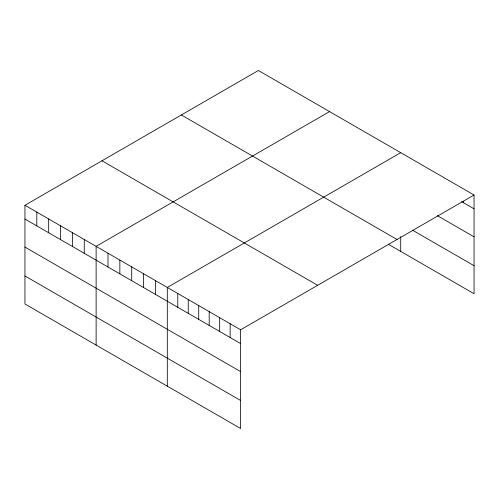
<?xml version="1.0" encoding="UTF-8"?>
<svg xmlns="http://www.w3.org/2000/svg" width="499" height="499" viewBox="0 0 499 499"><rect width="100%" height="100%" fill="white"/><g stroke="black" fill="none" stroke-linecap="round" stroke-linejoin="round"><path stroke-width="0.75" d="M474.05 195.015L240.624 329.783L240.624 428.504L24.95 303.985L24.95 205.264L258.376 70.496L474.05 195.015L474.05 293.736L388.858 244.554M329.546 111.589L96.12 246.35L96.12 345.077M400.722 152.675L167.296 287.443L167.296 386.17M461.612 201.627L474.05 208.813M437.386 215.668L474.05 236.838M412.505 230.182L474.05 265.711M181.343 114.97L397.017 239.489M101.983 160.79L317.657 285.309M24.95 205.264L240.624 329.783M24.95 219.061L240.624 343.58M24.95 247.086L240.624 371.605M24.95 275.959L240.624 400.479M463.577 201.228L463.577 202.762M400.722 236.613L400.722 251.402M230.151 323.732L230.151 337.53M219.672 317.682L219.672 331.479M209.2 311.638L209.2 325.435M198.721 305.588L198.721 319.385M188.248 299.537L188.248 313.341M177.769 293.493L177.769 307.29M155.432 280.594L155.432 294.391M143.569 273.745L143.569 287.543M131.711 266.896L131.711 280.694M119.847 260.048L119.847 273.845M107.984 253.199L107.984 267.002M84.262 239.501L84.262 253.305M72.399 232.653L72.399 246.456M60.535 225.81L60.535 239.607M48.671 218.961L48.671 232.759M36.814 212.112L36.814 225.91"/></g></svg>
